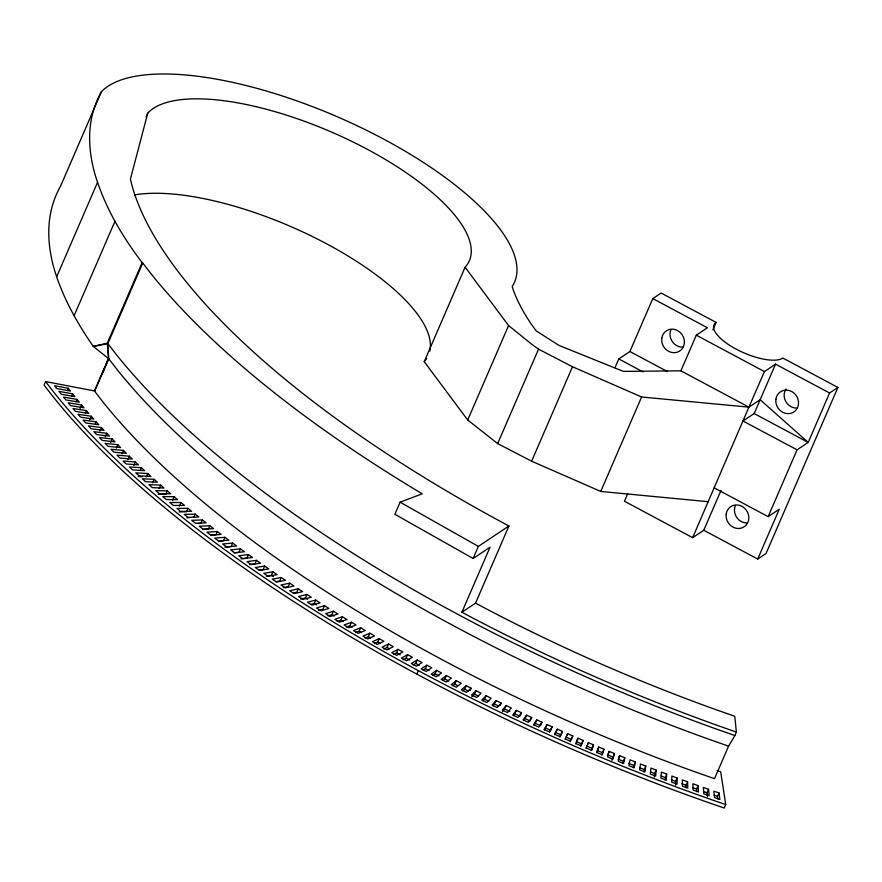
<?xml version="1.0" encoding="UTF-8"?>
<svg xmlns="http://www.w3.org/2000/svg" width="882" height="882" viewBox="0 0 882 882"><rect width="100%" height="100%" fill="white"/><g stroke="black" fill="none" stroke-linecap="round" stroke-linejoin="round"><path stroke-width="1.32" d="M675.59 785.156L675.612 781.441L677.111 777.979L671.875 776.039L671.709 782.169L677.067 784.164L677.111 777.979M665.028 779.964L666.638 774.065L661.401 772.092L661.004 778.144L666.362 780.162L666.638 774.065M654.356 777.152L654.664 773.547L656.164 770.096L650.927 768.079L650.299 774.043L655.646 776.094L656.164 770.096M643.904 771.871L645.701 766.05L640.464 763.999L639.604 769.865L644.951 771.959L645.701 766.05M633.353 767.726L635.238 761.938L630.013 759.854L628.91 765.631L634.257 767.759L635.238 761.938M102.18 373.814L108.718 358.72L107.858 343.627L142.741 263.023L142.145 262.593C121.451 235.505 103.966 205.44 94.473 172.53A693.991 247.566 23.4 0 1 101.419 91.739A228.372 81.475 23.4 0 1 357.177 125.773A228.372 81.475 23.4 0 1 512.21 286.485L513.203 289.77A402.831 143.711 23.4 0 0 531.648 324.686L536.124 330.827L559.166 345.501L623.398 371.388L680.893 370.815L748.917 407.153L760.163 399.733L775.554 364.156L829.565 393.008L837.9 387.452L782.918 358.081A38.731 13.814 23.4 0 1 736.172 349.14A38.731 13.814 23.4 0 1 716.118 322.404L661.136 293.033L652.801 298.59L629.891 351.521L618.778 358.941L614.952 367.772M622.802 763.514L624.798 757.759L619.572 755.654L618.58 757.958M624.798 757.759L623.574 763.492L618.238 761.331L619.572 755.654M611.987 760.372L614.357 753.526L609.142 751.387L608.15 753.691M614.357 753.526L612.902 759.159L607.577 756.977L609.142 751.387M775.554 364.156L764.429 371.576L748.917 407.153L641.611 396.999L572.495 366.758L538.538 349.14L531.703 344.234L508.572 325.557L465.09 267.246A177.536 63.339 23.4 0 0 351.179 141.076A177.536 63.339 23.4 0 0 147.746 113.15L130.415 179.09L131.661 184.349A653.562 233.157 23.4 0 0 508.925 525.992L475.541 603.145L461.881 612.24A693.296 247.324 23.4 0 0 718.962 725.974L736.382 732.082L734.893 735.544L728.576 746.161L714.497 778.685L697.199 772.61A685.226 244.446 23.4 0 1 102.577 401.497L94.418 390.935L45.599 381.586L44.1 385.048A742.412 264.854 23.4 0 0 724.243 808.033L725.743 804.571L720.682 771.772L717.066 770.537M601.767 754.904L603.938 749.226L598.735 747.054L597.742 749.369M603.938 749.226L602.252 754.772L596.927 752.544L598.735 747.054M596.519 752.71L597.235 750.516L602.439 752.688M591.271 750.505L593.542 744.871L588.349 742.666L586.034 748.289M593.542 744.871L591.613 750.306L586.309 748.057L588.349 742.666M580.797 746.051L583.156 740.45L577.986 738.223L576.486 741.685L581.668 743.912M583.156 740.45L581.006 745.797L575.703 743.515M101.419 91.739L60.56 186.179A693.991 247.566 23.4 0 0 53.604 266.97C61.773 295.657 76.348 321.996 93.283 346.394L107.273 343.197L142.145 262.593M575.571 743.802L577.986 738.223M627.675 493.799L624.456 501.241L692.646 537.667L748.917 407.153M797.074 449.831L742.953 420.99L754.187 413.57L760.163 399.733L808.199 442.411L797.074 449.831L768.145 516.654L714.211 487.845M56.757 276.584L97.626 182.144M146.114 116.931L147.746 113.15M74.154 315.591L115.024 221.15M67.341 390.605L68.344 388.3L54.618 385.732L56.79 388.554L70.461 391.068L68.344 388.3M71.629 396.139L72.622 393.835L58.995 391.387L61.244 394.232L74.816 396.613L72.622 393.835M76.061 401.707L77.054 399.403L63.526 397.076L65.841 399.932L79.325 402.192L77.054 399.403M80.141 408.443L81.629 404.981L68.212 402.787L70.604 405.654L83.977 407.793L81.629 404.981M94.418 390.935L108.486 358.423L107.273 343.197M85.367 412.908L86.359 410.593L73.041 408.52L75.51 411.398L88.784 413.415L86.359 410.593M94.639 391.233L108.718 358.72L93.283 346.394L107.858 343.627L115.84 353.947A693.296 247.324 23.4 0 0 717.474 729.436L734.893 735.544M89.744 419.689L91.232 416.227L78.024 414.286L80.571 417.175L93.724 419.06L91.232 416.227M95.256 424.198L96.259 421.883L83.151 420.064L85.775 422.963L98.817 424.727L96.259 421.883M99.92 431.022L101.419 427.561L88.432 425.874L91.133 428.784L104.054 430.405L101.419 427.561M105.223 436.711L106.722 433.26L93.856 431.695L96.623 434.606L109.423 436.105L106.722 433.26M110.669 442.422L112.168 438.971L99.423 437.527L102.268 440.46L114.947 441.827L112.168 438.971M116.259 448.155L117.758 444.693L105.134 443.392L108.045 446.325L120.602 447.56L117.758 444.693M121.981 453.899L123.48 450.437L110.989 449.258L113.976 452.201L126.391 453.315L123.48 450.437M127.846 459.654L129.345 456.192L116.986 455.145L120.04 458.089L132.322 459.07L129.345 456.192M133.844 465.42L135.343 461.959L123.116 461.032L126.236 463.987L138.386 464.847L135.343 461.959M140.47 470.04L141.473 467.736L144.582 470.624L132.576 469.897L129.389 466.942L141.473 467.736M146.236 476.975L147.735 473.513L150.921 476.412L139.047 475.817L135.795 472.862L147.735 473.513M152.63 482.763L154.13 479.312L157.382 482.2L145.651 481.737L142.333 478.783L154.13 479.312M159.157 488.562L160.656 485.1L163.964 488.011L152.388 487.669L149.003 484.703L160.656 485.1M167.304 490.91L155.805 490.635L159.256 493.611L170.678 493.81L167.304 490.91L165.816 494.372L158.143 494.185M172.596 500.171L174.085 496.709L177.525 499.62L166.257 499.543L162.74 496.577L174.085 496.709M179.498 505.981L180.997 502.52L184.492 505.419L173.379 505.485L169.796 502.508L180.997 502.52M188.02 508.33L176.984 508.451L180.623 511.417L191.581 511.229L188.02 508.33L186.521 511.781L179.167 511.869M193.665 517.591L195.165 514.129L198.792 517.028L187.987 517.348L184.294 514.382L195.165 514.129M202.43 519.928L191.725 520.314L195.484 523.28L206.112 522.828L202.43 519.928L200.942 523.39L198.263 523.489M209.817 525.727L199.277 526.245L203.092 529.211L213.554 528.627L209.817 525.727L208.328 529.189L203.047 529.443M215.825 534.977L217.325 531.526L221.117 534.415L210.82 535.131L206.939 532.166L217.325 531.526M224.932 537.303L214.734 538.086L218.67 541.041L228.791 540.203L224.932 537.303L223.444 540.765L218.339 541.151M232.661 543.08L222.628 543.985L226.619 546.939L236.563 545.969L232.661 543.08L231.161 546.542L224.899 547.105M240.499 548.847L230.643 549.883L234.689 552.827L244.457 551.735L240.499 548.847L239 552.308L234.072 552.827M248.448 554.613L238.768 555.77L242.87 558.703L252.461 557.479L248.448 554.613L246.949 558.063L240.896 558.791M256.497 560.346L247.004 561.647L251.161 564.568L260.565 563.212L256.497 560.346L254.997 563.807L249.573 564.546M264.655 566.079L255.339 567.501L259.551 570.422L268.767 568.934L264.655 566.079L263.156 569.54L259.165 570.147M266.199 576.133L271.413 575.251L272.913 571.79L277.08 574.645L268.04 576.255L263.784 573.344L272.913 571.79M281.27 577.49L272.329 579.165L276.639 582.065L285.481 580.334L281.27 577.49L279.77 580.951L275.945 581.668M289.726 583.167L280.972 584.975L285.338 587.864L293.993 586.001L289.726 583.167L288.227 586.629L283.232 587.655M298.281 588.823L289.715 590.753L294.125 593.641L302.592 591.646L298.281 588.823L296.782 592.285L293.111 593.112M300.652 599.098L305.426 597.919L306.925 594.457L311.28 597.268L303.011 599.396L298.557 596.519L306.925 594.457M310.662 604.468L314.168 603.531L315.668 600.069L320.067 602.869L311.996 605.118L307.498 602.263L315.668 600.069M708.224 501.693L600.741 491.439L531.625 461.198L497.668 443.58L467.714 419.997L424.22 361.686L465.09 267.246M324.488 605.658L316.517 607.974L321.07 610.818L328.942 608.448L324.488 605.658L322.999 609.12L318.435 610.443M328.027 615.901L331.908 614.688L333.407 611.226L337.894 614.004L330.232 616.496L325.634 613.663L333.407 611.226M337.122 621.501L340.915 620.222L342.403 616.761L346.935 619.528L339.471 622.141L334.84 619.329L342.403 616.761M142.741 263.023L150.723 273.343A693.296 247.324 23.4 0 0 422.213 493.821L400.119 502.178L394.871 514.283L473.105 558.493L490.028 547.204L461.881 612.24M346.317 627.08L350 625.735L351.488 622.273L356.063 625.018L348.809 627.764L344.134 624.963L351.488 622.273M355.578 632.615L359.161 631.214L360.661 627.752L365.269 630.487L358.213 633.353L353.495 630.564L360.661 627.752M364.928 638.127L368.4 636.661L369.9 633.21L374.552 635.922L367.706 638.91L362.954 636.131L369.9 633.21M467.714 419.997L508.572 325.557M374.354 643.606L377.728 642.085L379.216 638.623L383.913 641.313L377.276 644.433L372.48 641.677L379.216 638.623M383.857 649.053L387.121 647.465L388.609 644.003L393.339 646.682L386.911 649.913L382.082 647.179L388.609 644.003M393.427 654.455L396.58 652.812L398.08 649.35L402.842 652.019L396.624 655.37L391.762 652.647L398.08 649.35M497.668 443.58L538.538 349.14M403.063 659.835L406.117 658.126L407.616 654.664L412.412 657.311L406.415 660.783L401.508 658.082L407.616 654.664M413.36 664.819L415.72 663.407L417.219 659.945L422.037 662.569L416.26 666.153L411.332 663.473L417.219 659.945M416.877 674.113L418.377 670.651M423.117 670.099L425.389 668.633L426.888 665.182L431.739 667.784L426.182 671.489L421.21 668.832L426.888 665.182M473.105 558.493L478.342 546.388L508.925 525.992M432.93 675.336L435.113 673.837L436.612 670.375L441.496 672.955L436.16 676.781L431.166 674.146L436.612 670.375M531.625 461.198L572.495 366.758M442.808 680.54L444.903 678.986L446.402 675.535L451.319 678.093L446.193 682.029L441.165 679.416L446.402 675.535M452.742 685.7L454.748 684.101L456.248 680.639L461.187 683.186L456.292 687.232L451.242 684.641L456.248 680.639M462.73 690.815L464.649 689.173L466.148 685.711L471.12 688.225L470.117 690.54M471.87 696.725L474.604 694.189L476.104 690.738L481.098 693.23L476.644 697.508L471.539 694.961L476.104 690.738M482.873 700.903L484.604 699.172L486.103 695.711L491.12 698.18L486.897 702.568L481.77 700.043L486.103 695.711M493.016 705.876L496.158 700.639L501.197 703.086L500.204 705.391M502.42 711.719L506.257 705.523L511.317 707.948L507.547 712.557L502.365 710.076L506.257 705.523M600.741 491.439L641.611 396.999M513.434 715.677L516.389 710.352L521.471 712.744L520.479 715.059M525.077 718.587L526.565 715.137L531.67 717.507L530.181 720.958L525.077 718.587L523.699 720.506M680.893 370.815L696.306 335.182L707.43 327.773L652.801 298.59M535.286 723.317L536.785 719.855L541.912 722.204L540.412 725.666L535.286 723.317L534.007 725.269M712.854 329.945L716.118 322.404M544.359 729.987L547.038 724.53L552.176 726.845L549.541 732.325M554.734 734.651L557.325 729.149L562.473 731.443L559.927 736.955M567.644 733.714L566.145 737.176L571.304 739.436L572.804 735.974L567.644 733.714L565.142 739.248M692.646 537.667L703.77 530.247L721.013 490.403M703.77 530.247L757.704 559.056L779.258 509.245L768.145 516.654M829.565 393.008L808.199 442.411L754.187 413.57M837.9 387.452L766.039 553.499L757.704 559.056M686.174 787.791L686.097 785.289L687.585 781.827L682.348 779.909L682.425 786.138L687.784 788.1L687.585 781.827M696.736 791.606L696.571 789.059L698.07 785.597L692.833 783.723L693.131 790.029L698.489 791.959L698.07 785.597M707.43 796.622L707.033 792.764L708.533 789.302L703.296 787.461L703.847 793.855L709.194 795.74L708.533 789.302M717.86 799.004L717.496 796.402L718.995 792.94L713.77 791.132L714.541 797.615L719.888 799.456L718.995 792.94M570.356 741.53L572.804 735.974M562.473 731.443L559.861 736.58L554.591 734.243L557.325 729.149M552.176 726.845L549.321 731.884L544.073 729.513L547.038 724.53M541.912 722.204L538.825 727.132L533.588 724.739L536.785 719.855M531.67 717.507L528.362 722.325L523.136 719.899L526.565 715.137M521.471 712.744L517.932 717.463L512.729 715.015L516.389 710.352M501.197 703.086L497.194 707.584L492.046 705.082L496.158 700.639M471.12 688.225L466.446 692.392L461.363 689.823L466.148 685.711M210.633 535.308L214.524 535.065M186.874 517.745L189.597 517.69M138.276 476.534L142.256 476.754M714.365 795.31L717.496 796.402M728.576 746.161L711.267 740.097A685.226 244.446 23.4 0 1 116.644 368.974L108.718 358.72M703.891 791.661L707.033 792.764M692.381 787.56L696.571 789.059M681.907 783.756L686.097 785.289M671.423 779.886L675.612 781.441M660.949 775.939L665.138 777.527M650.486 771.937L654.664 773.547M640.023 767.869L644.202 769.512M628.513 763.316L633.739 765.4M618.073 759.115L623.298 761.221M607.654 754.849L612.858 756.988M586.85 746.128L592.043 748.333M565.13 738.907L570.411 741.211M555.825 732.611L560.985 734.904M545.539 727.992L550.677 730.307M514.89 713.814L519.983 716.206M504.758 708.985L509.818 711.399M494.659 704.101L498.694 706.063M484.604 699.172L488.628 701.146M474.604 694.189L478.595 696.196M464.649 689.173L468.629 691.19M454.748 684.101L457.714 685.623M444.903 678.986L448.839 681.036M435.113 673.837L439.027 675.899M696.306 335.182L764.429 371.576M629.891 351.521L667.531 371.62M618.778 358.941L643.055 371.906M425.389 668.633L429.027 670.596M415.72 663.407L419.336 665.37M478.342 546.388L400.119 502.178M406.117 658.126L409.711 660.111M396.58 652.812L400.152 654.808M387.121 647.465L389.48 648.799M377.728 642.085L380.065 643.43M368.4 636.661L370.727 638.017M359.161 631.214L361.466 632.581M350 625.735L352.282 627.102M340.915 620.222L343.175 621.601M331.908 614.688L334.157 616.077M314.168 603.531L316.373 604.931M305.426 597.919L307.609 599.319M271.413 575.251L273.497 576.674M108.762 339.735L109.357 340.165M736.382 732.082L734.761 716.272L717.926 710.363A653.65 233.179 23.4 0 1 475.541 603.145M426.723 358.456A177.536 63.339 23.4 0 1 424.22 361.686M134.494 194.922A177.536 63.339 23.4 0 1 325.05 242.98A177.536 63.339 23.4 0 1 429.799 351.113M725.743 804.571A742.412 264.854 23.4 0 1 45.599 381.586M747.131 522.949A12.105 11.014 56.3 0 1 735.368 505.595M796.832 408.101A12.105 11.014 56.3 0 1 785.84 401.619A12.105 11.014 56.3 0 1 786.005 389.028M682.712 347.133A12.105 11.014 56.3 0 1 670.937 329.78M726.217 514.03A12.105 11.014 56.3 0 0 741.674 528.009A12.105 11.014 56.3 0 0 744.507 508.153A12.105 11.014 56.3 0 0 726.217 514.03M661.798 338.225A12.105 11.014 56.3 0 0 677.244 352.205A12.105 11.014 56.3 0 0 680.077 332.338A12.105 11.014 56.3 0 0 661.798 338.225M775.928 399.182A12.105 11.014 56.3 0 0 791.375 413.162A12.105 11.014 56.3 0 0 794.208 393.295A12.105 11.014 56.3 0 0 775.928 399.182"/></g></svg>
